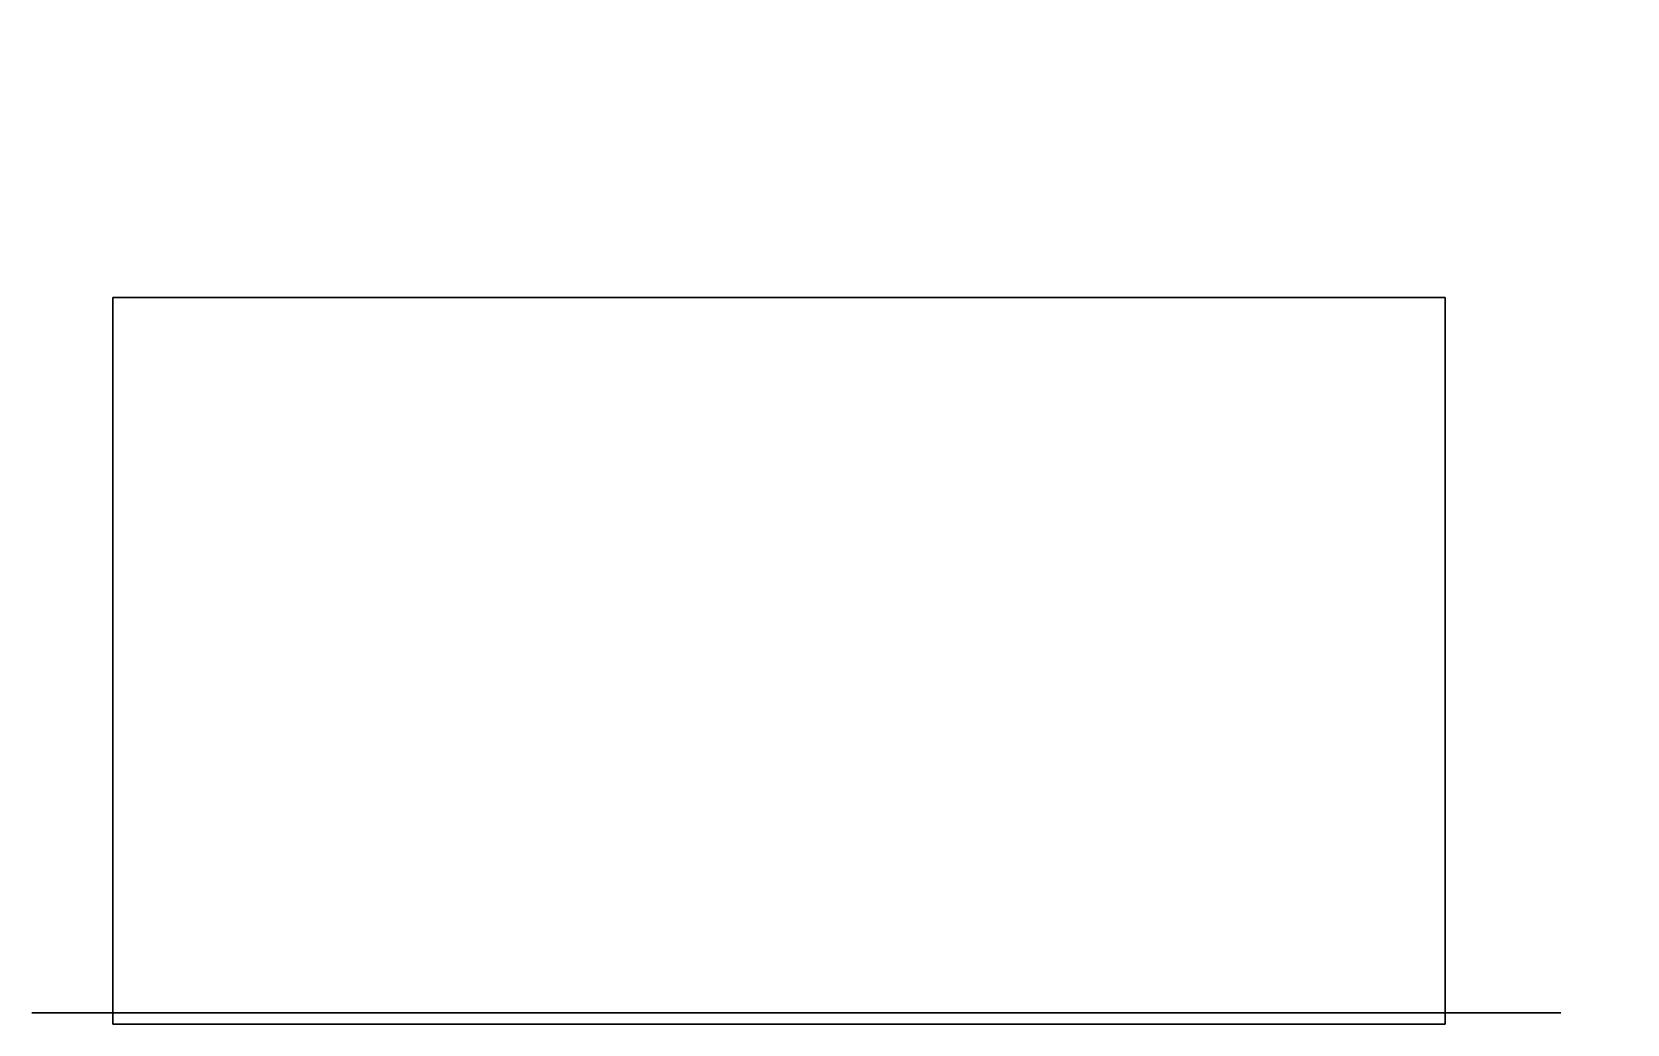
# Model space of a CAD drawing. Header units: metres. Extents: x -1.98 to 4.44, y -0.01 to 2.53.
# Drawn here: x -0.316 to 1.133, y -0.01 to 0.891 of the extents above; entities that cross this region are included whole.
import ezdxf

# ---------------------------------------------------------------- set-up
doc = ezdxf.new("R2010")
doc.units = ezdxf.units.M

msp = doc.modelspace()

# ---------------------------------------------------------------- linework, layer by layer
at = {"layer": 'box'}
for points in [[(2.4249, 0.517, 2.4723), (2.0206, 1.7997, 2.2389), (1.0359, 1.3859, 1.6703), (1.4402, 0.1032, 1.9038)], [(1.4402, 0.1032, 1.9038), (1.0359, 1.3859, 1.6703), (1.6809, 1.3859, 0.5532), (2.0852, 0.1032, 0.7866)], [(-0.2421, -0.0102, 1.2556), (-0.2421, 0.6498, 1.2556), (0.9679, 0.6498, 1.2556), (0.9679, -0.0102, 1.2556)], [(0.9679, -0.0102, 1.9656), (0.9679, 0.6498, 1.9656), (-0.2421, 0.6498, 1.9656), (-0.2421, -0.0102, 1.9656)], [(-0.2421, -0.0102, 1.9656), (-0.2421, 0.6498, 1.9656), (-0.2421, 0.6498, 1.2556), (-0.2421, -0.0102, 1.2556)], [(-0.2421, 0.6498, 1.2556), (-0.2421, 0.6498, 1.9656), (0.9679, 0.6498, 1.9656), (0.9679, 0.6498, 1.2556)], [(0.9679, 0.6498, 1.9656), (0.9679, -0.0102, 1.9656), (0.9679, -0.0102, 1.2556), (0.9679, 0.6498, 1.2556)], [(-0.2421, -0.0102, 1.9656), (-0.2421, -0.0102, 1.2556), (0.9679, -0.0102, 1.2556), (0.9679, -0.0102, 1.9656)]]:
    msp.add_3dface(points, dxfattribs=at)
at = {"layer": 'mesh'}
for points in [[(-0.3156, 0, -0.1557), (-0.3156, 0, -0.0161), (-0.142, 0, -0.0161)], [(-0.3156, 0, -0.1557), (-0.142, 0, -0.0161), (-0.142, 0, -0.1557)], [(-0.3156, 0, -0.0161), (-0.3156, 0, 0.1236), (-0.142, 0, -0.0161)], [(-0.142, 0, -0.0161), (-0.3156, 0, 0.1236), (-0.142, 0, 0.1236)], [(-0.3156, 0, 0.1236), (-0.3156, 0, 0.2632), (-0.142, 0, 0.2632)], [(-0.3156, 0, 0.1236), (-0.142, 0, 0.2632), (-0.142, 0, 0.1236)], [(-0.3156, 0, 0.2632), (-0.3156, 0, 0.4028), (-0.142, 0, 0.2632)], [(-0.142, 0, 0.2632), (-0.3156, 0, 0.4028), (-0.142, 0, 0.4028)], [(-0.3156, 0, 0.4028), (-0.3156, 0, 0.5424), (-0.142, 0, 0.5424)], [(-0.3156, 0, 0.4028), (-0.142, 0, 0.5424), (-0.142, 0, 0.4028)], [(-0.3156, 0, 0.5424), (-0.3156, 0, 0.6821), (-0.142, 0, 0.5424)], [(-0.142, 0, 0.5424), (-0.3156, 0, 0.6821), (-0.142, 0, 0.6821)], [(-0.3156, 0, 0.6821), (-0.3156, 0, 0.8217), (-0.142, 0, 0.8217)], [(-0.3156, 0, 0.6821), (-0.142, 0, 0.8217), (-0.142, 0, 0.6821)], [(-0.3156, 0, 0.8217), (-0.3156, 0, 0.9613), (-0.142, 0, 0.8217)], [(-0.142, 0, 0.8217), (-0.3156, 0, 0.9613), (-0.142, 0, 0.9613)], [(-0.142, 0, -0.1557), (-0.142, 0, -0.0161), (0.0316, 0, -0.1557)], [(0.0316, 0, -0.1557), (-0.142, 0, -0.0161), (0.0316, 0, -0.0161)], [(-0.142, 0, -0.0161), (-0.142, 0, 0.1236), (0.0316, 0, 0.1236)], [(-0.142, 0, -0.0161), (0.0316, 0, 0.1236), (0.0316, 0, -0.0161)], [(-0.142, 0, 0.1236), (-0.142, 0, 0.2632), (0.0316, 0, 0.1236)], [(0.0316, 0, 0.1236), (-0.142, 0, 0.2632), (0.0316, 0, 0.2632)], [(-0.142, 0, 0.2632), (-0.142, 0, 0.4028), (0.0316, 0, 0.4028)], [(-0.142, 0, 0.2632), (0.0316, 0, 0.4028), (0.0316, 0, 0.2632)], [(-0.142, 0, 0.4028), (-0.142, 0, 0.5424), (0.0316, 0, 0.4028)], [(0.0316, 0, 0.4028), (-0.142, 0, 0.5424), (0.0316, 0, 0.5424)], [(-0.142, 0, 0.5424), (-0.142, 0, 0.6821), (0.0316, 0, 0.6821)], [(-0.142, 0, 0.5424), (0.0316, 0, 0.6821), (0.0316, 0, 0.5424)], [(-0.142, 0, 0.6821), (-0.142, 0, 0.8217), (0.0316, 0, 0.6821)], [(0.0316, 0, 0.6821), (-0.142, 0, 0.8217), (0.0316, 0, 0.8217)], [(-0.142, 0, 0.8217), (-0.142, 0, 0.9613), (0.0316, 0, 0.9613)], [(-0.142, 0, 0.8217), (0.0316, 0, 0.9613), (0.0316, 0, 0.8217)], [(0.0316, 0, -0.1557), (0.0316, 0, -0.0161), (0.2052, 0, -0.0161)], [(0.0316, 0, -0.1557), (0.2052, 0, -0.0161), (0.2052, 0, -0.1557)], [(0.0316, 0, -0.0161), (0.0316, 0, 0.1236), (0.2052, 0, -0.0161)], [(0.2052, 0, -0.0161), (0.0316, 0, 0.1236), (0.2052, 0, 0.1236)], [(0.0316, 0, 0.1236), (0.0316, 0, 0.2632), (0.2052, 0, 0.2632)], [(0.0316, 0, 0.1236), (0.2052, 0, 0.2632), (0.2052, 0, 0.1236)], [(0.0316, 0, 0.2632), (0.0316, 0, 0.4028), (0.2052, 0, 0.2632)], [(0.2052, 0, 0.2632), (0.0316, 0, 0.4028), (0.2052, 0, 0.4028)], [(0.0316, 0, 0.4028), (0.0316, 0, 0.5424), (0.2052, 0, 0.5424)], [(0.0316, 0, 0.4028), (0.2052, 0, 0.5424), (0.2052, 0, 0.4028)], [(0.0316, 0, 0.5424), (0.0316, 0, 0.6821), (0.2052, 0, 0.5424)], [(0.2052, 0, 0.5424), (0.0316, 0, 0.6821), (0.2052, 0, 0.6821)], [(0.0316, 0, 0.6821), (0.0316, 0, 0.8217), (0.2052, 0, 0.8217)], [(0.0316, 0, 0.6821), (0.2052, 0, 0.8217), (0.2052, 0, 0.6821)], [(0.0316, 0, 0.8217), (0.0316, 0, 0.9613), (0.2052, 0, 0.8217)], [(0.2052, 0, 0.8217), (0.0316, 0, 0.9613), (0.2052, 0, 0.9613)], [(0.2052, 0, -0.1557), (0.2052, 0, -0.0161), (0.3788, 0, -0.1557)], [(0.3788, 0, -0.1557), (0.2052, 0, -0.0161), (0.3788, 0, -0.0161)], [(0.2052, 0, -0.0161), (0.2052, 0, 0.1236), (0.3788, 0, 0.1236)], [(0.2052, 0, -0.0161), (0.3788, 0, 0.1236), (0.3788, 0, -0.0161)], [(0.2052, 0, 0.1236), (0.2052, 0, 0.2632), (0.3788, 0, 0.1236)], [(0.3788, 0, 0.1236), (0.2052, 0, 0.2632), (0.3788, 0, 0.2632)], [(0.2052, 0, 0.2632), (0.2052, 0, 0.4028), (0.3788, 0, 0.4028)], [(0.2052, 0, 0.2632), (0.3788, 0, 0.4028), (0.3788, 0, 0.2632)], [(0.2052, 0, 0.4028), (0.2052, 0, 0.5424), (0.3788, 0, 0.4028)], [(0.3788, 0, 0.4028), (0.2052, 0, 0.5424), (0.3788, 0, 0.5424)], [(0.2052, 0, 0.5424), (0.2052, 0, 0.6821), (0.3788, 0, 0.6821)], [(0.2052, 0, 0.5424), (0.3788, 0, 0.6821), (0.3788, 0, 0.5424)], [(0.2052, 0, 0.6821), (0.2052, 0, 0.8217), (0.3788, 0, 0.6821)], [(0.3788, 0, 0.6821), (0.2052, 0, 0.8217), (0.3788, 0, 0.8217)], [(0.2052, 0, 0.8217), (0.2052, 0, 0.9613), (0.3788, 0, 0.9613)], [(0.2052, 0, 0.8217), (0.3788, 0, 0.9613), (0.3788, 0, 0.8217)], [(0.3788, 0, -0.1557), (0.3788, 0, -0.0161), (0.5524, 0, -0.0161)], [(0.3788, 0, -0.1557), (0.5524, 0, -0.0161), (0.5524, 0, -0.1557)], [(0.3788, 0, -0.0161), (0.3788, 0, 0.1236), (0.5524, 0, -0.0161)], [(0.5524, 0, -0.0161), (0.3788, 0, 0.1236), (0.5524, 0, 0.1236)], [(0.3788, 0, 0.1236), (0.3788, 0, 0.2632), (0.5524, 0, 0.2632)], [(0.3788, 0, 0.1236), (0.5524, 0, 0.2632), (0.5524, 0, 0.1236)], [(0.3788, 0, 0.2632), (0.3788, 0, 0.4028), (0.5524, 0, 0.2632)], [(0.5524, 0, 0.2632), (0.3788, 0, 0.4028), (0.5524, 0, 0.4028)], [(0.3788, 0, 0.4028), (0.3788, 0, 0.5424), (0.5524, 0, 0.5424)], [(0.3788, 0, 0.4028), (0.5524, 0, 0.5424), (0.5524, 0, 0.4028)], [(0.3788, 0, 0.5424), (0.3788, 0, 0.6821), (0.5524, 0, 0.5424)], [(0.5524, 0, 0.5424), (0.3788, 0, 0.6821), (0.5524, 0, 0.6821)], [(0.3788, 0, 0.6821), (0.3788, 0, 0.8217), (0.5524, 0, 0.8217)], [(0.3788, 0, 0.6821), (0.5524, 0, 0.8217), (0.5524, 0, 0.6821)], [(0.3788, 0, 0.8217), (0.3788, 0, 0.9613), (0.5524, 0, 0.8217)], [(0.5524, 0, 0.8217), (0.3788, 0, 0.9613), (0.5524, 0, 0.9613)], [(0.5524, 0, -0.1557), (0.5524, 0, -0.0161), (0.7259, 0, -0.1557)], [(0.7259, 0, -0.1557), (0.5524, 0, -0.0161), (0.7259, 0, -0.0161)], [(0.5524, 0, -0.0161), (0.5524, 0, 0.1236), (0.7259, 0, 0.1236)], [(0.5524, 0, -0.0161), (0.7259, 0, 0.1236), (0.7259, 0, -0.0161)], [(0.5524, 0, 0.1236), (0.5524, 0, 0.2632), (0.7259, 0, 0.1236)], [(0.7259, 0, 0.1236), (0.5524, 0, 0.2632), (0.7259, 0, 0.2632)], [(0.5524, 0, 0.2632), (0.5524, 0, 0.4028), (0.7259, 0, 0.4028)], [(0.5524, 0, 0.2632), (0.7259, 0, 0.4028), (0.7259, 0, 0.2632)], [(0.5524, 0, 0.4028), (0.5524, 0, 0.5424), (0.7259, 0, 0.4028)], [(0.7259, 0, 0.4028), (0.5524, 0, 0.5424), (0.7259, 0, 0.5424)], [(0.5524, 0, 0.5424), (0.5524, 0, 0.6821), (0.7259, 0, 0.6821)], [(0.5524, 0, 0.5424), (0.7259, 0, 0.6821), (0.7259, 0, 0.5424)], [(0.5524, 0, 0.6821), (0.5524, 0, 0.8217), (0.7259, 0, 0.6821)], [(0.7259, 0, 0.6821), (0.5524, 0, 0.8217), (0.7259, 0, 0.8217)], [(0.5524, 0, 0.8217), (0.5524, 0, 0.9613), (0.7259, 0, 0.9613)], [(0.5524, 0, 0.8217), (0.7259, 0, 0.9613), (0.7259, 0, 0.8217)], [(0.7259, 0, -0.1557), (0.7259, 0, -0.0161), (0.8995, 0, -0.0161)], [(0.7259, 0, -0.1557), (0.8995, 0, -0.0161), (0.8995, 0, -0.1557)], [(0.7259, 0, -0.0161), (0.7259, 0, 0.1236), (0.8995, 0, -0.0161)], [(0.8995, 0, -0.0161), (0.7259, 0, 0.1236), (0.8995, 0, 0.1236)], [(0.7259, 0, 0.1236), (0.7259, 0, 0.2632), (0.8995, 0, 0.2632)], [(0.7259, 0, 0.1236), (0.8995, 0, 0.2632), (0.8995, 0, 0.1236)], [(0.7259, 0, 0.2632), (0.7259, 0, 0.4028), (0.8995, 0, 0.2632)], [(0.8995, 0, 0.2632), (0.7259, 0, 0.4028), (0.8995, 0, 0.4028)], [(0.7259, 0, 0.4028), (0.7259, 0, 0.5424), (0.8995, 0, 0.5424)], [(0.7259, 0, 0.4028), (0.8995, 0, 0.5424), (0.8995, 0, 0.4028)], [(0.7259, 0, 0.5424), (0.7259, 0, 0.6821), (0.8995, 0, 0.5424)], [(0.8995, 0, 0.5424), (0.7259, 0, 0.6821), (0.8995, 0, 0.6821)], [(0.7259, 0, 0.6821), (0.7259, 0, 0.8217), (0.8995, 0, 0.8217)], [(0.7259, 0, 0.6821), (0.8995, 0, 0.8217), (0.8995, 0, 0.6821)], [(0.7259, 0, 0.8217), (0.7259, 0, 0.9613), (0.8995, 0, 0.8217)], [(0.8995, 0, 0.8217), (0.7259, 0, 0.9613), (0.8995, 0, 0.9613)], [(0.8995, 0, -0.1557), (0.8995, 0, -0.0161), (1.0731, 0, -0.1557)], [(1.0731, 0, -0.1557), (0.8995, 0, -0.0161), (1.0731, 0, -0.0161)], [(0.8995, 0, -0.0161), (0.8995, 0, 0.1236), (1.0731, 0, 0.1236)], [(0.8995, 0, -0.0161), (1.0731, 0, 0.1236), (1.0731, 0, -0.0161)], [(0.8995, 0, 0.1236), (0.8995, 0, 0.2632), (1.0731, 0, 0.1236)], [(1.0731, 0, 0.1236), (0.8995, 0, 0.2632), (1.0731, 0, 0.2632)], [(0.8995, 0, 0.2632), (0.8995, 0, 0.4028), (1.0731, 0, 0.4028)], [(0.8995, 0, 0.2632), (1.0731, 0, 0.4028), (1.0731, 0, 0.2632)], [(0.8995, 0, 0.4028), (0.8995, 0, 0.5424), (1.0731, 0, 0.4028)], [(1.0731, 0, 0.4028), (0.8995, 0, 0.5424), (1.0731, 0, 0.5424)], [(0.8995, 0, 0.5424), (0.8995, 0, 0.6821), (1.0731, 0, 0.6821)], [(0.8995, 0, 0.5424), (1.0731, 0, 0.6821), (1.0731, 0, 0.5424)], [(0.8995, 0, 0.6821), (0.8995, 0, 0.8217), (1.0731, 0, 0.6821)], [(1.0731, 0, 0.6821), (0.8995, 0, 0.8217), (1.0731, 0, 0.8217)], [(0.8995, 0, 0.8217), (0.8995, 0, 0.9613), (1.0731, 0, 0.9613)], [(0.8995, 0, 0.8217), (1.0731, 0, 0.9613), (1.0731, 0, 0.8217)]]:
    msp.add_3dface(points, dxfattribs=at)

doc.saveas('drawing.dxf')
